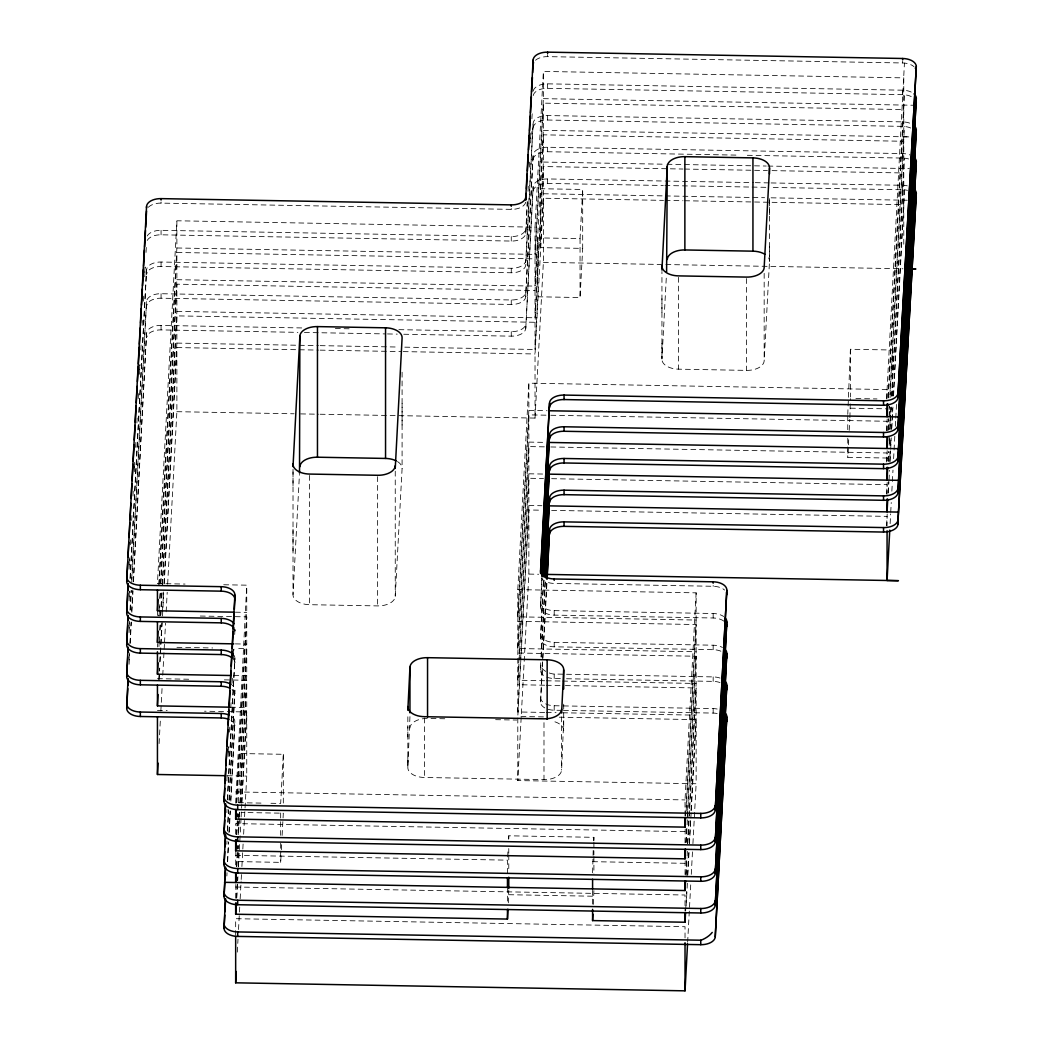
<?xml version="1.0" encoding="UTF-8"?>
<svg xmlns="http://www.w3.org/2000/svg" width="1043" height="1043" viewBox="0 0 1043 1043"><rect width="100%" height="100%" fill="white"/><g stroke="black" fill="none" stroke-linecap="round" stroke-linejoin="round"><path stroke-width="0.75" stroke-dasharray="5 3.75" d="M293.018 550.991L293.018 529.218M293.018 485.673L293.018 470.132M402.09 425.062L402.09 403.289M407.839 757.179L407.839 767.309A17.079 9.869 0 0 0 424.397 777.478L543.99 779.616A17.079 9.869 0 0 0 561.603 770.06L563.702 720.622M407.839 736.919L407.839 726.788M661.94 343.46L661.94 359.001A17.079 9.869 0 0 0 678.485 369.17L746.553 370.382A17.079 9.869 0 0 0 764.167 360.826L769.499 261.337L769.499 245.783M661.94 312.365L661.94 296.812M769.499 214.689L769.499 199.148M129.058 564.693L129.41 558.201M134.286 467.238L134.547 462.362M139.501 369.77L139.762 364.907M144.729 272.314L144.99 267.438M129.058 569.178L129.671 557.809M130.362 544.811L130.714 538.318M131.666 520.444L132.018 513.951M132.982 496.077L133.321 489.584M134.286 471.71L134.716 463.6M135.59 447.356L135.942 440.85M136.894 422.989L137.246 416.483M138.197 398.622L138.55 392.129M139.501 374.254L140.023 364.502M140.818 349.887L141.157 343.395M142.122 325.52L142.461 319.028M143.426 301.153L143.778 294.661M144.729 276.799L145.251 267.047M146.033 252.432L146.385 245.926M129.058 596.4L129.319 591.524M130.023 578.526L146.555 269.902A14.081 8.122 0 0 1 161.065 262.028L511.266 268.286A14.081 8.122 0 0 0 525.776 260.411L533.116 123.426A14.081 8.122 0 0 1 547.627 115.551L902.651 121.888A14.081 8.122 0 0 1 911.191 123.752M129.058 600.872L129.58 591.133M130.284 578.135L146.555 269.902M129.058 628.095L129.41 621.602M130.023 610.22L131.066 590.729M131.666 579.36L146.555 301.596A14.081 8.122 0 0 1 161.065 293.722L511.266 299.98A14.081 8.122 0 0 0 525.776 292.105L533.116 155.12A14.081 8.122 0 0 1 547.627 147.246L902.651 153.582A14.081 8.122 0 0 1 910.083 154.964M129.058 632.579L129.671 621.211M130.284 609.829L131.327 590.338M131.757 582.216L146.555 301.596M129.058 659.789L129.41 653.296M129.932 643.544L131.066 622.436M131.666 611.068L132.8 589.947M133.243 581.825L146.555 333.291A14.081 8.122 0 0 1 161.065 325.416L302.77 327.958M129.058 664.274L129.671 652.905M130.192 643.153L131.327 622.045M131.848 612.293L132.982 591.172M133.504 581.433L146.555 333.291M888.115 397.253L903.773 105.082L903.773 77.873L543.377 71.432L535.033 227.178L176.88 220.777L157.441 583.572L185.041 584.067M158.836 584.758L176.88 247.986L176.88 220.777M157.623 612.019L157.441 615.279L162.317 615.357M159.097 584.367L176.88 252.471L535.033 258.873L543.377 103.14L903.773 109.58L903.773 136.776L889.77 398.113M159.097 611.576L159.449 605.07M159.801 598.565L160.14 592.059M160.583 583.924L176.88 279.693L176.88 252.471M157.441 646.973L157.623 643.727M159.097 616.061L159.709 604.679M160.061 598.16L160.413 591.655M160.844 583.519L176.88 284.178L535.033 290.567L537.862 237.869L580.051 238.625L582.685 189.474L540.496 188.718L540.496 247.634L582.685 248.39L582.685 189.474M158.927 646.53L159.449 636.778M159.801 630.259L160.14 623.753M160.583 615.618L161.887 591.225M162.239 584.706L176.88 311.388L176.88 284.178M159.357 642.879L159.618 638.003M160.061 629.868L160.413 623.362M160.844 615.227L162.069 592.45M162.499 584.315L176.88 315.873L535.033 322.274L543.377 166.541L682.996 169.031M158.836 679.853L159.449 668.472M159.801 661.966L161.887 622.919M162.499 611.524L163.542 592.007M163.986 583.871L176.88 343.095L176.88 315.873M159.097 679.462L159.709 668.068M160.061 661.562L162.147 622.515M162.499 616.009L163.803 591.603M164.246 583.467L176.88 347.567L318.519 350.096M159.097 743.581L160.413 719.175M160.844 711.039L162.147 686.633M162.76 675.251L164.064 650.845M164.155 649.215L164.416 644.339M164.507 642.71L165.55 623.179M166.163 611.798L167.206 592.281M167.649 584.145L176.88 411.685L176.88 347.567M228.156 752.003L228.417 747.127M233.384 654.404L233.658 649.528M226.852 780.894L227.205 774.388M228.156 756.488L228.678 746.736M229.473 732.095L229.812 725.589M230.777 707.689L231.129 701.183M232.081 683.282L232.433 676.777M233.384 658.889L233.919 649.124M234.701 634.483L234.871 629.555M227.283 799.981L234.871 658.446A14.081 8.122 0 0 0 233.502 654.691M226.852 812.588L227.022 809.342M227.543 799.577L234.871 658.446M227.348 830.645L228.469 809.655M228.991 799.968L234.871 690.153A14.081 8.122 0 0 0 232.002 684.977M226.852 844.282L227.022 841.036M227.543 831.271L228.678 810.124M229.212 800.372L234.871 690.153M227.374 861.74L228.417 842.222M228.938 832.47L230.073 811.324M230.686 799.929L234.871 721.847A14.081 8.122 0 0 0 231.064 716.033M226.852 875.99L227.022 872.73M227.635 861.349L228.678 841.831M229.212 832.066L230.334 810.919M230.868 801.154L234.871 721.847M235.666 803.123L246.748 585.175L222.394 584.732M236.539 802.98L246.748 612.384L246.748 585.175M236.787 802.615L246.748 616.869L199.656 616.035M236.539 834.674L237.4 818.52M237.491 816.904L237.661 813.67M238.26 802.367L246.748 644.092L246.748 616.869M235.666 864.921L235.835 852.118M236.774 834.583L237.635 818.638M237.713 817.047L237.895 813.853M241.116 802.862L241.116 753.554L246.748 648.563L235.379 648.368M236.526 866.59L237.635 845.86M238.234 834.7L239.082 818.82M239.173 817.23L239.421 812.471M239.929 802.967L246.748 675.786L246.748 648.563M235.666 898.219L235.835 883.825M236.774 866.277L237.895 845.56M239.342 818.546L238.482 834.4L238.482 821.91M239.421 816.956L239.681 812.197M240.19 802.693L246.748 680.271L224.01 679.867M236.526 898.284L237.635 877.554M238.234 866.394L238.482 845.599M241.637 802.771L246.748 707.48L246.748 680.271M236.787 897.71L237.921 876.707M238.443 867.02L241.037 818.559M241.116 816.943L241.82 804.023M241.898 802.406L246.748 711.965L204.532 711.209M237.309 952.129L238 939.208M238.521 929.522L239.734 906.902M240.164 898.818L241.116 881.061M241.207 879.445L241.468 874.595M241.898 866.511L243.11 843.904M243.632 834.204L246.748 776.083L246.748 711.965M241.116 753.554L283.318 754.298L280.671 803.449L270.945 803.279M402.09 372.182L402.09 468.594L395.245 596.348A17.079 9.869 0 0 1 377.631 605.905L309.562 604.692A17.079 9.869 0 0 1 293.018 594.523L299.445 474.409M238.482 861.609L280.671 862.365L281.271 851.271M281.362 849.68L281.701 843.344M282.118 835.417L283.318 813.214L241.116 812.458M409.951 716.619L407.839 767.309L407.839 713.764M147.219 240.451A14.081 8.122 0 0 1 161.065 234.805L511.266 241.063A14.081 8.122 0 0 0 525.776 233.189L527.236 201.312M530.613 138.458L530.952 132.018M525.776 233.189L527.419 202.564M528.019 191.286L528.371 184.846M529.309 167.115L529.661 160.674M530.613 142.943L531.213 131.653M531.904 118.772L532.256 112.318M146.659 273.657L146.867 272.34L146.555 274.374A14.081 8.122 0 0 1 161.065 266.513L511.266 272.758A14.081 8.122 0 0 0 525.776 264.883L533.116 123.426M146.659 305.351L146.867 304.048L146.555 306.081A14.081 8.122 0 0 1 161.065 298.207L511.266 304.465A14.081 8.122 0 0 0 525.776 296.59L533.116 155.12M403.758 334.242L511.266 336.159A14.081 8.122 0 0 0 525.776 328.284L533.116 186.814A14.081 8.122 0 0 1 547.627 178.94L753.672 182.629M525.776 328.284L533.116 186.814M176.88 247.986L535.033 254.388L543.377 98.655L543.377 71.432M517.797 589.608L696.137 592.841L696.137 620.05L517.797 616.83L517.797 589.608L528.866 383.172L887.071 389.574L887.071 399.156M176.88 279.693L535.033 286.095L543.377 130.349L543.377 103.14M540.496 188.718L543.377 134.834L903.773 141.274L903.773 168.484L891.569 396.21M517.797 616.83L528.866 410.394L528.866 383.172M517.797 621.315L696.137 624.535L696.137 651.758L517.797 648.524L517.797 621.315L528.866 414.879L549.257 415.244M176.88 311.388L535.033 317.789L543.377 162.056L543.377 134.834M517.797 648.524L528.866 442.089L528.866 414.879M544.642 680.753L517.797 680.219L517.797 653.009L528.866 446.573L544.55 446.86M507.641 856.903L508.071 848.78M508.593 839.041L508.775 835.795L593.897 837.32L593.897 840.502M404.801 347.163L535.033 349.483L537.862 296.786L537.862 237.869M540.496 247.634L543.377 193.75L543.377 166.541M320.149 414.24L535.033 418.087L535.033 353.968L543.377 198.235L663.517 200.373M517.797 680.219L528.866 473.796L528.866 446.573M544.642 712.447L517.797 711.965L517.797 684.703L519.036 661.575M519.127 659.945L528.866 478.268L543.52 478.528M517.797 711.965L528.866 505.49L528.866 478.268M517.876 715.068L528.866 509.975L541.891 510.21M508.332 902.834L508.775 889.94M535.033 418.087L543.377 262.354L543.377 198.235M559.309 717.193L696.137 719.631L696.137 783.749L517.797 780.568L528.866 574.093L528.866 509.975M723.855 621.133A14.081 8.122 0 0 0 713.164 617.991L553.233 615.096A14.081 8.122 -0.1 0 1 540.561 606.778L541.865 577.939M540.561 606.778L542.125 577.574M720.896 651.197A14.081 8.135 0 0 0 713.164 649.685L553.325 646.79A14.081 8.122 -0.1 0 1 540.561 638.472L543.507 578.917M540.561 638.472L543.768 578.539M560.378 678.641L553.442 678.498A14.081 8.122 -0.1 0 1 540.561 670.167L540.717 662.787M541.03 656.986L545.163 579.83M540.561 670.167L540.952 662.918M541.265 657.116L545.424 579.452M561.916 710.361L553.585 710.205A14.081 8.122 -0.1 0 1 540.561 701.874L542.464 661.744M542.647 658.511L546.806 580.755M540.561 701.874L542.647 662.996M542.908 658.133L547.067 580.364M537.862 296.786L580.051 297.542L582.685 248.39M592.593 872.874L593.206 850.306M593.728 840.567L593.897 837.32M593.467 904.346L593.897 889.862M666.268 278.168L661.94 359.001L661.94 271.545M685.029 815.926L685.029 799.916L696.137 592.841M685.642 815.809L696.137 620.05M685.029 842.822L685.212 828.39M686.164 810.594L696.137 624.535M685.903 842.653L686.685 828.103M687.285 816.773L687.546 811.923M687.637 810.307L696.137 651.758M685.029 874.529L685.212 860.084M686.164 842.288L696.137 656.243L517.797 653.009M685.903 874.36L686.685 859.797M687.546 843.618L696.137 683.452L696.137 656.243M686.072 875.599L687.024 857.802M687.115 856.186L687.376 851.336M687.806 843.252L689.201 817.36M689.28 815.743L696.137 687.937L562.568 685.551M685.642 910.904L686.685 891.491M687.546 875.312L688.849 851.049M689.28 842.966L690.492 820.306M691.014 810.607L696.137 715.159L696.137 687.937M686.164 905.689L687.376 883.03M687.806 874.947L689.11 850.684M689.462 844.204L691.196 811.845M691.274 810.228L696.137 719.631M687.637 942.298L690.844 882.443M691.274 874.347L692.487 851.701M692.93 843.604L696.137 783.749M892.586 396.079L892.586 350.018L850.397 349.262L847.763 414.345M889.953 451.632L889.953 458.086L847.763 457.329L848.78 438.308M849.211 430.381L849.81 419.273M849.889 417.695L850.397 398.622M886.576 398.921L904.45 63.075M886.576 430.629L887.189 418.96M888.323 397.891L904.45 94.77M888.036 430.576L888.636 419.208M889.158 409.469L889.34 406.222M886.589 462.01L887.189 450.667M888.323 429.599L888.936 418.243M889.014 416.626L889.536 406.9M890.044 397.579L904.45 126.464M888.088 461.149L888.597 451.645M889.197 440.576L889.366 437.408M889.783 429.494L890.983 407.305M886.576 494.017L887.189 482.453M888.31 461.475L888.832 451.788M889.184 445.335L889.614 437.265M891.23 407.031L890.044 429.234L889.953 407.161M891.83 395.936L904.45 158.171M888.088 492.844L888.688 481.762M889.783 461.202L890.292 451.697M890.631 445.4L891.061 437.421M891.491 429.547L892.586 408.895L889.34 408.882M893.29 395.949L903.773 200.178L903.773 172.969L769.03 170.57M886.576 525.724L887.189 514.069M888.323 492.987L888.936 481.644M889.014 480.028L889.536 470.302M889.979 462.192L890.579 450.85M890.67 449.22L891.283 437.877M891.804 428.151L892.925 407.083M893.538 395.727L904.568 189.865A14.081 8.122 -0.5 0 0 902.651 189.774L769.512 187.388M890.122 523.638L890.644 513.899M890.722 512.282L891.244 502.543M891.856 491.175L892.3 483.052M892.378 481.436L892.991 470.067M893.603 458.711L894.816 435.987M895.337 426.248L895.689 419.755M895.768 418.126L896.563 403.511M146.659 337.045L146.867 335.742L146.555 337.776A14.081 8.122 0 0 1 161.065 329.901L297.894 332.352M525.672 261.141L525.463 262.445L525.776 260.411L525.776 264.883M541.291 577.913A14.081 8.122 -0.1 0 0 553.129 583.389L713.164 586.283A14.081 8.122 0 0 1 724.598 590.038M540.561 602.293A14.081 8.122 -0.1 0 0 553.207 610.611L713.164 613.506A14.081 8.135 0 0 1 723.659 616.517M540.561 633.988A14.081 8.122 -0.1 0 0 553.311 642.319L713.164 645.2A14.081 8.135 0 0 1 722.486 647.481M549.283 672.983A14.054 7.757 9.2 0 0 553.429 674.013L565.006 674.234M540.561 697.389A14.081 8.109 0 0 0 553.559 705.72L561.916 705.889M563.455 705.915L713.164 708.601A14.081 8.122 0 0 1 718.888 709.423M563.455 710.387L713.164 713.086A14.081 8.122 0 0 1 718.888 713.907M535.502 60.22A14.081 8.122 0 0 1 547.627 56.635L902.651 62.971A14.081 8.122 0 0 1 913.981 66.635M533.182 91.119A14.081 8.122 0 0 1 547.627 83.844L902.651 90.193A14.081 8.122 0 0 1 912.234 92.605M533.182 95.604A14.081 8.122 0 0 1 547.627 88.329L902.651 94.678A14.081 8.122 0 0 1 912.482 97.234M543.377 98.655L912.873 105.239M533.116 127.898A14.081 8.122 0 0 1 547.627 120.023L902.651 126.372A14.081 8.122 0 0 1 911.139 128.211M903.773 136.776L909.835 136.894M543.377 130.349L909.392 136.894M533.116 159.605A14.081 8.122 0 0 1 547.627 151.73L739.409 155.159M747.323 155.29L902.651 158.067A14.081 8.122 0 0 1 908.609 158.953M543.377 162.056L665.382 164.233M667.012 164.259L766.24 166.033M767.87 166.059L909.392 168.588M684.612 169.057L767.413 170.531M755.249 182.655L769.512 182.903M771.103 182.942L902.651 185.289A14.081 8.122 0 0 1 907.658 185.915M533.116 191.299A14.081 8.122 0 0 1 547.627 183.425L663.322 185.498M664.913 185.524L750.504 187.049M752.081 187.075L766.344 187.336M543.377 193.75L663.752 195.901M665.382 195.928L764.61 197.701M771.116 197.818L907.762 200.256M665.134 200.412L682.996 200.725M684.612 200.751L903.773 204.676L903.773 247.947M148.328 207.283A14.081 8.122 0 0 1 161.065 203.111L511.266 209.369A14.081 8.122 0 0 0 525.672 202.225M147.219 235.979A14.081 8.122 0 0 1 161.065 230.32L511.266 236.578A14.081 8.122 0 0 0 525.776 228.704M543.377 262.354L902.886 268.768M335.351 328.532L351.634 328.832M398.882 329.666L511.266 331.674A14.081 8.122 0 0 0 525.776 323.799M304.4 332.469L385.845 333.916M387.474 333.943L397.253 334.125M176.88 343.095L318.519 345.624M320.149 345.65L398.283 347.045M320.149 350.135L401.542 351.582M403.172 351.608L535.033 353.968M855.886 398.556L876.98 398.934M850.397 408.178L887.723 408.843M528.866 410.394L546.767 410.72M550.821 415.27L887.071 421.268L887.071 430.863M176.88 411.685L294.1 413.784M300.606 413.902L318.519 414.214M528.866 442.089L545.137 442.388M550.821 446.965L887.071 452.975L887.071 460.954M528.866 473.796L543.52 474.057M551.656 478.685L887.071 484.669L887.071 494.252M528.866 505.49L541.891 505.725M551.656 510.379L887.071 516.376L887.071 525.985M528.866 574.093L538.631 574.263M235.379 612.189L246.748 612.384M235.379 643.883L246.748 644.092M176.932 647.325L212.655 647.964M566.545 674.26L713.164 676.907A14.081 8.122 0 0 1 720.009 678.067M566.545 678.745L713.164 681.379A14.081 8.122 0 0 1 720.009 682.552M546.271 680.779L560.938 681.04M562.568 681.066L696.137 683.452M233.762 675.551L246.748 675.786M544.642 685.225L517.797 684.703M546.271 685.264L560.938 685.525M157.441 678.667L189.917 679.254M546.271 712.473L556.049 712.656M562.568 712.773L696.137 715.159M230.516 707.193L246.748 707.48M520.939 716.502L544.642 716.932M157.441 710.374L167.18 710.544M444.761 718.757L427.552 718.458A17.079 9.869 0 0 0 409.951 728.014M495.621 719.67L516.702 720.048M227.257 775.731L246.748 776.083M235.666 791.911L685.029 799.916M238.482 802.693L261.206 803.11M685.029 831.623L235.666 823.605L235.666 834.817M235.666 855.312L507.459 860.149L507.459 876.159M592.593 861.674L685.029 863.317M235.666 887.006L685.029 895.011L685.029 911.021M508.775 894.711L593.897 896.237M234.714 661.445L234.858 662.201M234.714 724.846L234.858 725.602M540.574 634.692L540.717 636.034M540.574 698.093L540.717 699.436M540.587 666.49L540.717 667.729L540.561 665.695M234.871 630.676L234.714 629.19L234.858 630.507M234.858 693.895L234.714 692.591M902.651 61.289L902.651 62.971M902.651 90.193L902.651 94.678M902.651 121.888L902.651 126.372M902.651 153.582L902.651 158.067M902.651 185.289L902.651 189.774M889.953 438.816L889.953 445.231M850.397 349.262L850.397 397.031M847.763 415.935L847.763 430.264M847.763 438.229L847.763 457.329M769.499 198.652L769.499 261.337A17.079 9.869 0 0 0 766.996 255.887M764.167 273.37L764.167 360.826M746.553 278.559L746.553 370.382M713.164 585.449L713.164 586.283M713.164 613.506L713.164 617.991M713.164 645.2L713.164 649.685M713.164 676.907L713.164 681.379M713.164 708.601L713.164 713.086M685.029 937.931L685.029 926.719L235.666 918.7L235.666 934.737M678.485 277.334L678.485 369.17M593.897 842.092L593.897 854.83M593.897 856.42L593.897 873.943M592.593 890.383L592.593 904.581M580.051 238.625L580.051 297.542M563.702 704.168L563.702 730.752A17.079 9.869 0 0 0 551.838 721.052M561.603 716.867L561.603 770.06M554.198 610.663L554.198 615.148M554.198 642.371L554.198 646.843M554.198 674.065L554.198 678.55M554.198 705.759L554.198 710.244M547.627 54.666L547.627 56.635M547.627 83.844L547.627 88.329M547.627 115.551L547.627 120.023M547.627 147.246L547.627 151.73M547.627 178.94L547.627 183.425M543.99 722.63L543.99 779.616M535.033 227.178L535.033 254.388M535.033 258.873L535.033 286.095M535.033 290.567L535.033 317.789M535.033 322.274L535.033 349.483M525.776 292.105L525.776 296.59M517.797 718.053L517.797 780.568M511.266 208.522L511.266 209.369M511.266 236.578L511.266 241.063M511.266 268.286L511.266 272.758M511.266 299.98L511.266 304.465M511.266 331.674L511.266 336.159M508.775 835.795L508.775 838.976M508.775 848.533L508.775 853.304M508.775 854.908L508.775 870.827M507.459 887.371L507.459 903.055M424.397 717.962L424.397 777.478M395.245 471.175L395.245 596.348M377.631 476.651L377.631 605.905M309.562 475.425L309.562 604.692M293.018 469.35L293.018 594.523M283.318 754.298L283.318 803.658M280.671 813.005L280.671 835.3M280.671 843.265L280.671 849.628M280.671 851.218L280.671 862.365M238.482 813.905L238.482 820.306M161.065 201.99L161.065 203.111M161.065 230.32L161.065 234.805M161.065 262.028L161.065 266.513M161.065 293.722L161.065 298.207M161.065 325.416L161.065 329.901M397.461 461.541A17.079 9.869 0 0 1 402.09 468.594M904.568 189.865A14.081 8.122 0 0 1 907.501 190.347M545.711 671.366A14.054 7.757 9.2 0 1 540.769 665.695M234.714 629.75A14.081 8.122 0 0 1 234.871 631.237M233.502 659.176A14.081 8.122 0 0 1 234.871 662.931M232.002 689.449A14.081 8.122 0 0 1 234.871 694.625M231.064 720.504A14.081 8.122 0 0 1 234.871 726.332"/><path stroke-width="1.5" d="M234.349 609.295L234.871 599.529A14.081 8.122 0 0 0 221.233 591.159L140.349 589.712A14.081 8.122 0 0 1 126.711 581.342L146.555 206.501A14.081 8.122 0 0 1 161.065 198.626L511.266 204.884A14.081 8.122 0 0 0 525.776 197.01L533.116 60.025A14.081 8.122 0 0 1 547.627 52.15L902.651 58.486A14.081 8.122 0 0 1 916.302 66.465L897.801 398.543A14.081 8.122 0 0 1 883.525 405.206M126.711 581.342L127.754 561.851M128.015 556.975L128.797 542.347M129.058 537.484L129.84 522.856M130.023 519.61L130.883 503.365M131.144 498.489L131.926 483.874M132.109 480.627L132.982 464.383M133.152 461.136L134.025 444.892M134.286 440.016L135.069 425.401M135.238 422.154L136.112 405.91M136.281 402.663L137.155 386.418M137.415 381.542L138.197 366.927M138.38 363.668L139.24 347.423M139.423 344.177L140.283 327.932M140.544 323.069L141.34 308.441M141.509 305.195L142.383 288.95M142.552 285.704L143.426 269.459M143.595 266.213L144.469 249.968M144.638 246.722L145.512 230.477M145.681 227.231L146.555 210.986M234.049 628.225A14.081 8.122 0 0 0 221.233 622.854L140.349 621.406A14.081 8.122 0 0 1 126.711 613.036L128.015 584.184M126.711 613.036L127.754 593.545M127.924 590.299L128.276 583.793M232.002 657.755A14.081 8.122 0 0 0 221.233 654.561L140.349 653.114A14.081 8.122 0 0 1 126.711 644.73L128.015 615.891M126.711 644.73L127.754 625.239M128.015 620.363L128.276 615.5M230.008 688.224A14.081 8.122 0 0 0 221.233 686.255L140.349 684.808A14.081 8.122 0 0 1 126.711 676.438L128.015 647.586M126.711 676.438L127.754 656.947M128.015 652.071L128.276 647.195M228.86 719.409A14.081 8.122 0 0 0 221.233 717.949L140.349 716.502A14.081 8.122 0 0 1 126.711 708.132L128.015 679.28M126.711 708.132L127.754 688.641M127.924 685.394L128.276 678.889M233.762 612.163L157.441 610.794L158.054 599.412M233.762 643.857L157.441 642.488L158.054 631.106M230.516 675.499L157.441 674.195L158.054 662.8M228.886 707.167L157.441 705.889L158.054 694.508M225.64 775.705L157.441 774.493L158.054 763.098M916.302 66.465L898.036 392.911A14.081 8.122 0 0 1 883.525 400.786L564.054 395.075A14.081 8.122 0 0 0 549.544 402.95L540.561 570.599A14.081 8.122 0 0 0 554.198 578.969L713.164 581.811A14.081 8.122 0 0 1 726.802 590.182L715.25 810.02A14.081 8.122 0 0 1 700.753 817.895L237.7 809.629A14.081 8.122 0 0 1 224.062 801.246L234.871 595.058A14.081 8.122 0 0 0 221.233 586.674L140.349 585.227A14.081 8.122 0 0 1 126.711 576.857M224.062 801.246L224.767 788.234M225.027 783.358L225.809 768.717M225.979 765.458L226.852 749.187M227.022 745.941L227.895 729.67M228.156 724.794L228.938 710.153M229.121 706.893L229.995 690.635M230.164 687.376L231.038 671.105M231.298 666.229L232.081 651.588M232.263 648.342L233.124 632.071M233.306 628.812L234.18 612.554M725.341 618.03A14.081 8.122 0 0 1 726.802 621.876L715.25 841.714A14.081 8.122 0 0 1 700.753 849.589L237.7 841.323A14.081 8.122 0 0 1 224.062 832.94L225.366 804.062M224.062 832.94L224.767 819.928M224.936 816.682L225.627 803.671M725.341 649.724A14.081 8.122 0 0 1 726.802 653.583L715.25 873.421A14.081 8.122 0 0 1 700.753 881.296L237.7 873.017A14.081 8.122 0 0 1 224.062 864.647L225.457 834.139M224.062 864.647L224.767 851.636M225.027 846.747L225.627 835.365M725.237 681.301A14.081 8.122 0 0 1 726.802 685.277L715.25 905.115A14.081 8.122 0 0 1 700.753 912.99L237.7 904.724A14.081 8.122 0 0 1 224.062 896.341L225.353 867.789M224.062 896.341L224.767 883.33M224.936 880.07L225.627 867.059M725.237 712.995A14.081 8.122 0 0 1 726.802 716.971L715.25 936.823A14.081 8.122 0 0 1 700.753 944.684L237.7 936.418A14.081 8.122 0 0 1 224.062 928.048L225.366 899.157M224.062 928.048L224.767 915.024M224.936 911.778L225.627 898.766M685.551 817.425L685.029 827.138L235.666 819.133L236.187 809.433M685.551 849.132L685.029 858.832L235.666 850.827L236.279 839.524M236.174 872.965L235.666 882.521L235.666 872.926M507.98 909.327L507.459 919.066L235.666 914.229L236.266 903.069M687.546 943.915L685.029 990.837L235.666 982.819L236.279 971.515M293.018 466.625L299.863 336.146A17.079 9.869 0 0 1 317.463 326.602L385.545 327.815A17.079 9.869 0 0 1 402.09 337.971L395.245 468.45M299.524 473.105L299.863 336.146M407.839 710.322L409.951 667.22A17.079 9.869 0 0 1 427.552 657.677L547.158 659.802A17.079 9.869 0 0 1 563.702 669.971L563.702 688.967M525.855 199.878L526.207 193.437M526.467 188.6L527.236 174.09M527.419 170.869L528.279 154.755M528.54 149.918L529.309 135.421M529.57 130.584L530.352 116.073M530.522 112.853L531.382 96.738M531.643 91.901L532.425 77.404M532.686 72.567L533.116 60.025M540.639 573.624L549.544 402.95M541.956 576.323L549.544 434.644A14.081 8.122 0 0 1 564.054 426.77L883.525 432.48A14.081 8.122 0 0 0 898.036 424.605L916.302 98.159A14.081 8.122 0 0 0 913.994 93.857M542.217 575.971L549.544 434.644M543.69 575.671L549.544 466.351A14.081 8.135 0 0 1 564.054 458.477L883.525 464.174A14.081 8.122 0 0 0 898.036 456.312L916.302 129.853A14.081 8.122 0 0 0 913.994 125.551M543.859 576.909L549.544 466.351M545.333 576.596L549.544 498.046A14.081 8.135 0 0 1 564.054 490.171L883.525 495.881A14.081 8.122 0 0 0 898.036 488.007L916.302 161.561A14.081 8.122 0 0 0 913.994 157.258M545.502 577.835L549.544 498.046M546.897 579.126L549.544 529.74A14.081 8.122 0 0 1 564.054 521.865L883.525 527.575A14.081 8.122 0 0 0 898.036 519.701L916.302 193.255A14.081 8.122 0 0 0 913.994 188.952M547.158 578.748L549.544 529.74M561.603 713.073L563.702 669.971M685.551 912.534L685.029 922.234L592.593 920.591L592.946 914.098M661.94 270.085L667.272 166.228A17.079 9.869 0 0 1 684.873 156.672L752.942 157.884A17.079 9.869 0 0 1 769.499 168.053L769.499 173.881M666.607 271.949L667.272 166.228M224.571 882.326L685.029 890.539L685.551 880.827M715.25 810.02L726.802 590.182M715.25 841.714L726.802 621.876M715.25 873.421L726.802 653.583M715.25 905.115L726.802 685.277M726.802 716.971L715.25 936.823M769.499 168.053L764.167 267.543A17.079 9.869 0 0 1 746.553 277.099L678.485 275.887A17.079 9.869 0 0 1 661.94 265.717M887.776 403.745L887.071 416.731L887.071 403.954M887.684 437.069L887.071 448.438L887.071 437.252M887.749 467.473L887.071 480.132L887.071 467.355M887.749 499.167L887.071 511.826L887.071 499.049M546.767 574.406L898.453 580.69L887.071 580.456L889.77 530.131M898.036 424.605L898.023 429.116L916.302 98.159M883.525 468.594A14.081 8.122 0 0 0 897.762 462.075L916.302 129.853M898.036 488.007L898.023 492.518L916.302 161.561M883.525 531.995A14.081 8.122 0 0 0 897.762 525.463L916.302 193.255M898.023 397.37L898.036 392.911M898.023 460.771L898.036 456.312M898.023 524.173L898.036 519.701M898.023 429.155L897.775 430.329A14.081 8.122 0 0 1 886.237 436.795M898.023 492.557L897.775 493.73A14.081 8.122 0 0 1 883.525 500.301L564.054 494.656A14.081 8.135 0 0 0 549.544 502.53M549.544 407.435A14.081 8.135 0 0 1 564.054 399.56L883.525 405.271L883.525 400.786M549.518 439.129A14.094 8.148 0.4 0 1 564.054 431.267L883.525 436.965A14.081 8.122 0 0 0 886.237 436.861M549.544 470.823A14.081 8.135 0 0 1 564.054 462.962L883.525 468.659L883.525 464.174M667.272 259.511A17.079 9.869 0 0 1 684.873 249.955L752.942 251.167A17.079 9.869 0 0 1 764.871 254.27M911.347 268.925L915.897 269.003L912.638 268.951M548.396 410.746L898.453 416.939M548.396 442.441L898.453 448.699M299.863 466.769A17.079 9.869 0 0 1 317.463 457.212L385.545 458.438A17.079 9.869 0 0 1 396.184 460.837M548.396 474.135L898.453 480.328M548.396 505.842L898.453 512.087M549.544 534.225A14.081 8.122 0 0 1 564.054 526.35L883.525 532.06L883.525 527.575M126.711 608.551A14.081 8.122 0 0 0 140.349 616.934L221.233 618.382A14.081 8.122 0 0 1 234.049 623.74M126.711 640.259A14.081 8.122 0 0 0 140.349 648.629L221.233 650.076A14.081 8.122 0 0 1 232.002 653.27M126.711 671.953A14.081 8.122 0 0 0 140.349 680.323L221.233 681.77A14.081 8.122 0 0 1 231.064 684.325M126.711 703.647A14.081 8.122 0 0 0 140.349 712.03L221.233 713.477A14.081 8.122 0 0 1 228.86 714.937M224.062 796.761A14.081 8.122 0 0 0 237.7 805.144L700.753 813.41A14.081 8.122 0 0 0 715.25 805.535M224.062 828.468A14.081 8.122 0 0 0 237.7 836.838L700.753 845.117A14.081 8.122 0 0 0 715.25 837.242M224.062 860.162A14.081 8.122 0 0 0 237.7 868.545L700.753 876.811A14.081 8.122 0 0 0 715.25 868.936M224.062 891.856A14.081 8.122 0 0 0 237.7 900.239L700.753 908.505A14.081 8.122 0 0 0 715.25 900.63M224.062 923.563A14.081 8.122 0 0 0 237.7 931.934L700.753 940.212L700.753 944.684M902.651 58.486L902.651 59.894M887.071 530.796L887.071 580.456M883.525 432.48L883.525 436.965M883.525 495.881L883.525 500.366M752.942 157.884L752.942 251.167M713.164 581.811L713.164 583.206M700.753 813.41L700.753 817.895M700.753 845.117L700.753 849.589M700.753 876.811L700.753 881.296M700.753 908.505L700.753 912.99M684.873 156.672L684.873 249.955M685.029 817.529L685.029 827.138M685.029 849.237L685.029 858.832M685.029 880.931L685.029 890.539M685.029 912.625L685.029 922.234M685.029 942.742L685.029 990.837M592.593 879.288L592.593 888.884M592.593 909.379L592.593 920.591M564.054 395.075L564.054 399.56M564.054 426.77L564.054 431.254M564.054 458.477L564.054 462.949M564.054 490.171L564.054 494.656M564.054 521.865L564.054 526.35M554.198 578.969L554.198 580.364M547.627 52.15L547.627 53.545M547.158 659.802L547.158 719.331M540.561 570.599L540.561 573.115M525.776 197.01L525.776 199.813M511.266 204.884L511.266 206.279M508.775 877.189L508.775 888.336M507.459 877.763L507.459 887.371M507.459 909.457L507.459 919.066M427.552 657.677L427.552 717.193M409.951 667.22L409.951 712.812M385.545 327.815L385.545 458.438M317.463 326.602L317.463 457.212M237.7 805.144L237.7 809.629M237.7 836.838L237.7 841.323M237.7 868.545L237.7 873.017M237.7 900.239L237.7 904.724M237.7 931.934L237.7 936.418M235.666 809.524L235.666 819.133M235.666 839.615L235.666 850.827M235.666 903.016L235.666 914.229M235.666 936.34L235.666 982.819M234.871 595.058L234.871 599.529M221.233 586.674L221.233 591.159M221.233 618.382L221.233 622.854M221.233 650.076L221.233 654.561M221.233 681.77L221.233 686.255M221.233 713.477L221.233 717.949M161.065 198.626L161.065 200.034M157.441 589.986L157.441 610.794M157.441 621.68L157.441 642.488M157.441 651.784L157.441 674.195M157.441 685.082L157.441 705.889M157.441 716.789L157.441 774.493M146.555 206.501L146.555 207.896M140.349 585.227L140.349 589.712M140.349 616.934L140.349 621.406M140.349 648.629L140.349 653.114M140.349 680.323L140.349 684.808M140.349 712.03L140.349 716.502M395.245 465.739A17.079 9.869 0 0 1 377.631 475.282L309.562 474.07A17.079 9.869 0 0 1 293.018 463.9M561.603 709.279A17.079 9.869 0 0 1 543.99 718.823L424.397 716.697A17.079 9.869 0 0 1 407.839 706.528M712.226 932.416A13.963 6.688 -28 0 1 700.74 940.304M915.259 68.017A14.081 8.122 0 0 1 916.302 70.924M915.259 99.724A14.081 8.122 0 0 1 916.302 102.631M915.259 131.418A14.081 8.122 0 0 1 916.302 134.325M915.259 163.112A14.081 8.122 0 0 1 916.302 166.02M915.259 194.819A14.081 8.122 0 0 1 916.302 197.727M726.489 592.711A14.081 8.122 0 0 1 726.802 594.666M726.489 624.405A14.081 8.122 0 0 1 726.802 626.361M726.436 655.982A14.081 8.122 0 0 1 726.802 658.055M726.489 687.806A14.081 8.122 0 0 1 726.802 689.762M726.489 719.501A14.081 8.122 0 0 1 726.802 721.456M533.116 64.51A14.081 8.122 0 0 1 533.586 62.658"/></g></svg>
